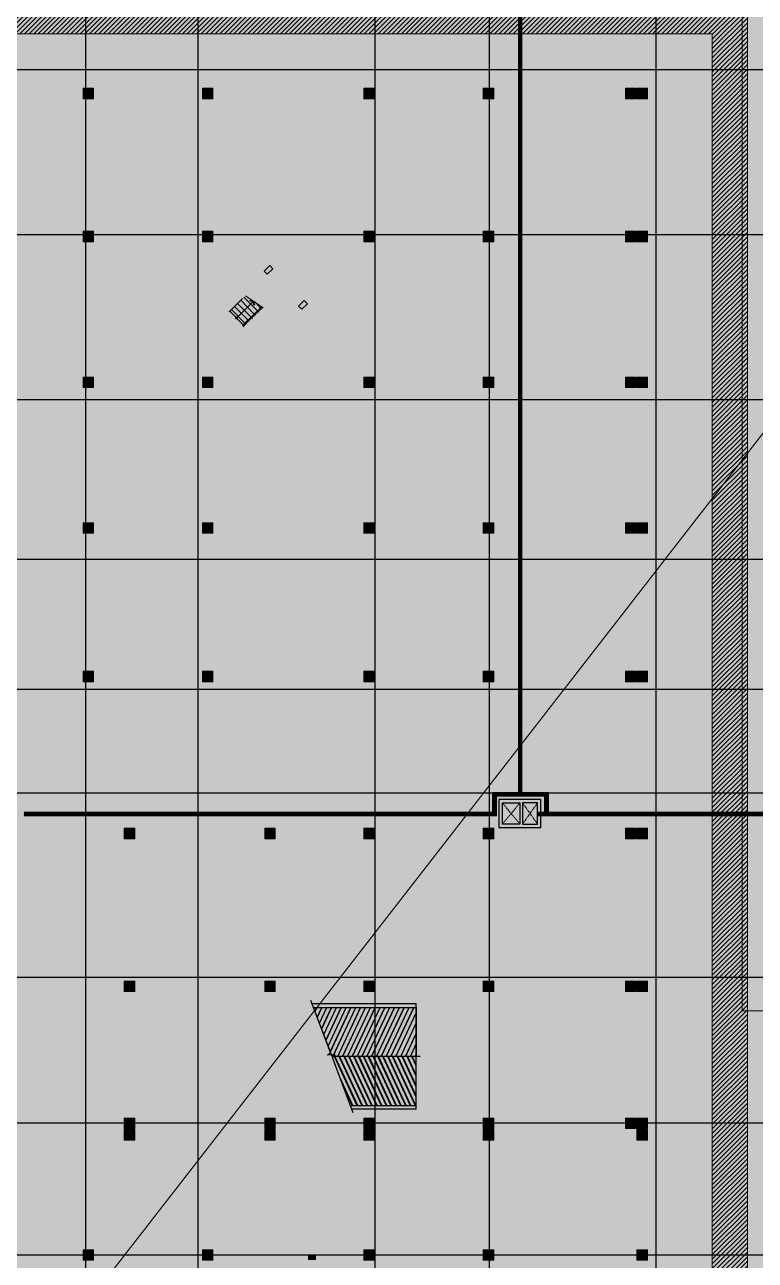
# Model space of a CAD drawing. Header units: millimetres. Extents: x 2356525 to 2927188, y -665534 to -417818.
# Drawn here: x 2439133 to 2480759, y -552231 to -481869 of the extents above; entities that cross this region are included whole.
import ezdxf
from ezdxf.enums import TextEntityAlignment as Align
from ezdxf.xclip import XClip

# ---------------------------------------------------------------- set-up
doc = ezdxf.new("R2010")
doc.units = ezdxf.units.MM
doc.header["$LTSCALE"] = 200
doc.header["$MEASUREMENT"] = 0
doc.header["$XCLIPFRAME"] = 0
for name, pattern in [('CHG_XX_Cot_Ham 2$0$$AUDIT_BAD_LTYPE3', [0]), ('CHG_XX_Damsan_Ham 2$0$CHG_XX_Damsan_Ham 2$0$HIDDEN', [0.375, 0.25, -0.125]), ('CHG_XX_Damsan_Ham 2$0$MB Ham 2$0$Hidden21', [3, 2, -1]), ('CHG_XX_Luoi truc$0$MB_Luoi truc$0$Center101', [13, 10, -1, 1, -1])]:
    doc.linetypes.add(name, pattern=pattern)
doc.layers.get('0').update_dxf_attribs({"lineweight": 9})
doc.layers.get('Defpoints').update_dxf_attribs({"color": 10, "lineweight": 0})
for name, color, linetype, lineweight, plot in [('CHG_XX_Cot_Ham 2$0$NS-Column-H2', 90, 'Continuous', 13, False), ('CHG_XX_Cot_Ham 2$0$NS-Column-H2 @ 1', 90, 'Continuous', 13, False), ('CHG_XX_Cot_Ham 2$0$NS-Column-H2 @ 150', 90, 'Continuous', 13, False)]:
    doc.layers.add(name, color=color, linetype=linetype, lineweight=lineweight, plot=plot)
for name, color, linetype, lineweight in [('CHG_XX_Cot_Ham 2$0$NS-Pier-H2', 150, 'Continuous', 13), ('CHG_XX_Damsan_Ham 2$0$CHG_XX_Damsan_Ham 2$0$DBAO', 3, 'Continuous', 13), ('CHG_XX_Damsan_Ham 2$0$CHG_XX_Damsan_Ham 2$0$DMo', 9, 'CHG_XX_Damsan_Ham 2$0$CHG_XX_Damsan_Ham 2$0$HIDDEN', 9), ('CHG_XX_Damsan_Ham 2$0$CHG_XX_Damsan_Ham 2$0$DTE-MEP-H-SLAB TEXT', 3, 'Continuous', 0), ('CHG_XX_Damsan_Ham 2$0$CHG_XX_Damsan_Ham 2$0$HATCH', 154, 'Continuous', 9), ('CHG_XX_Damsan_Ham 2$0$CHG_XX_Damsan_Ham 2$0$mach ngung thi cong', 6, 'Continuous', 13), ('CHG_XX_Damsan_Ham 2$0$CHG_XX_Damsan_Ham 2$0$Start hatch', 8, 'Continuous', 25), ('CHG_XX_Damsan_Ham 2$0$CHG_XX_Damsan_Ham 2$0$Start net bao', 3, 'Continuous', 18), ('CHG_XX_Damsan_Ham 2$0$HATCH', 57, 'Continuous', 9), ('CHG_XX_Damsan_Ham 2$0$mach ngung thi cong', 6, 'Continuous', 13), ('CHG_XX_Damsan_Ham 2$0$Start hatch', 8, 'Continuous', 25), ('CHG_XX_Damsan_Ham 2$0$tam cap ram', 8, 'Continuous', 5)]:
    doc.layers.add(name, color=color, linetype=linetype, lineweight=lineweight)
for name, color, linetype in [("CHG_XX_Damsan_Ham 2$0$CHG_XX_Damsan_Ham 2$0$'S_General_Hatch_8", 8, 'Continuous'), ('CHG_XX_Damsan_Ham 2$0$CHG_XX_Damsan_Ham 2$0$MEP-00-GENERAL-35', 2, 'Continuous'), ('CHG_XX_Damsan_Ham 2$0$MB Ham 2$0$Staircase', 30, 'Continuous'), ('CHG_XX_Damsan_Ham 2$0$MB Ham 2$0$Staircase Hidden', 34, 'CHG_XX_Damsan_Ham 2$0$MB Ham 2$0$Hidden21'), ('CHG_XX_Luoi truc$0$Grid', 34, 'Continuous'), ('CHG_XX_Luoi truc$0$Grid Line', 251, 'CHG_XX_Luoi truc$0$MB_Luoi truc$0$Center101')]:
    doc.layers.add(name, color=color, linetype=linetype)
doc.styles.add('CHG_XX_Luoi truc$0$MB_Luoi truc$0$Grid A-F$0$VNI-HelveCB', font='')
doc.styles.get('CHG_XX_Luoi truc$0$MB_Luoi truc$0$Grid A-F$0$VNI-HelveCB').set_extended_font_data('VNI-Helve-Condense', bold=True)
pattern_1 = [(45, (170555.19, -8650), (-44.194174, 44.194174), []), (135, (170555.19, -8650), (-44.194174, -44.194174), [])]

# ---------------------------------------------------------------- blocks, each defined once
blk = doc.blocks.new('*U865')
at = {"layer": 'CHG_XX_Cot_Ham 2$0$NS-Column-H2 @ 1'}
h = blk.add_hatch(color=256, dxfattribs=at)
h.dxf.hatch_style = 1
h.paths.add_polyline_path([(-300, -300), (-300, 300), (300, 300), (300, -300)])
at = {"layer": 'CHG_XX_Cot_Ham 2$0$NS-Column-H2 @ 150'}
h = blk.add_hatch(color=256, dxfattribs=at)
h.dxf.hatch_style = 1
h.paths.add_polyline_path([(-300, -300), (-300, 300), (300, 300), (300, -300)])
blk = doc.blocks.new('CHG_XX_Cot_Ham 2$0$HoBoi_C600x600')
at = {"layer": 'CHG_XX_Cot_Ham 2$0$NS-Column-H2'}
blk.add_lwpolyline([(300, -300), (300, 300), (-300, 300), (-300, -300)], close=True, dxfattribs=at)
blk.add_blockref('*U865', (0, 0), dxfattribs=at)
blk = doc.blocks.new('*U835')
at = {"layer": 'CHG_XX_Luoi truc$0$Grid Line'}
blk.add_line((0, 0), (0, 608), dxfattribs=at)
at = {"layer": 'CHG_XX_Luoi truc$0$Grid', "lineweight": -2, "style": 'CHG_XX_Luoi truc$0$MB_Luoi truc$0$Grid A-F$0$VNI-HelveCB'}
for tag, p in [('GRIDSUB', (0, 617)), ('GRID', (0, -9))]:
    blk.add_attdef(tag, text='', height=5, dxfattribs=at).set_placement(p, align=Align.MIDDLE)
blk = doc.blocks.new('*U840')
at = {"layer": 'CHG_XX_Luoi truc$0$Grid Line'}
blk.add_line((0, 0), (0, 608), dxfattribs=at)
at = {"layer": 'CHG_XX_Luoi truc$0$Grid', "lineweight": -2, "style": 'CHG_XX_Luoi truc$0$MB_Luoi truc$0$Grid A-F$0$VNI-HelveCB'}
for tag, p in [('GRIDSUB', (0, 617)), ('GRID', (0, -9))]:
    blk.add_attdef(tag, text='', height=5, dxfattribs=at).set_placement(p, align=Align.MIDDLE)
blk = doc.blocks.new('*U837')
at = {"layer": 'CHG_XX_Luoi truc$0$Grid Line'}
blk.add_line((0, 0), (0, 438), dxfattribs=at)
at = {"layer": 'CHG_XX_Luoi truc$0$Grid', "lineweight": -2, "style": 'CHG_XX_Luoi truc$0$MB_Luoi truc$0$Grid A-F$0$VNI-HelveCB'}
for tag, p in [('GRIDSUB', (0, 447)), ('GRID', (0, -9))]:
    blk.add_attdef(tag, text='', height=5, dxfattribs=at).set_placement(p, align=Align.MIDDLE)
blk = doc.blocks.new('CHG_XX_Luoi truc')
at = {"layer": 'CHG_XX_Luoi truc$0$Grid', "xscale": 300, "yscale": 300, "zscale": 300}
for name, p in [('*U835', (38150, -12747)), ('*U835', (44550, -12747)), ('*U835', (54650, -12747)), ('*U840', (61150, -12747)), ('*U835', (70650, -12747))]:
    blk.add_blockref(name, p, dxfattribs=at)
at = {"layer": 'CHG_XX_Luoi truc$0$Grid', "xscale": 300.0000000000013, "yscale": 300.0000000000013, "zscale": 300.0000000000013, "rotation": 90}
for p in [(110703, 125550), (110703, 116150), (110703, 106750), (110703, 97650), (110703, 90250), (110703, 84350), (110703, 73850), (110703, 65550), (110703, 58050)]:
    blk.add_blockref('*U837', p, dxfattribs=at)
blk = doc.blocks.new('CHG_XX_Cot_Ham 2')
at = {"layer": 'CHG_XX_Cot_Ham 2$0$NS-Column-H2'}
h = blk.add_hatch(color=256, dxfattribs=at)
h.paths.add_polyline_path([(48641.1, 114396), (48816.3, 114217.7), (48495.4, 113902.2), (48320.1, 114080.5)])
h.paths.add_polyline_path([(50603.8, 112399.1), (50779, 112220.8), (50457.1, 111906.3), (50282.9, 112083.6)])
h = blk.add_hatch(color=256, dxfattribs=at)
h.dxf.hatch_style = 1
h.paths.add_polyline_path([(50848.5, 58000), (50848.5, 57800), (51248.5, 57800), (51248.5, 58000)])
at = {"layer": 'CHG_XX_Cot_Ham 2$0$NS-Pier-H2'}
h = blk.add_hatch(color=256, dxfattribs=at)
h.dxf.hatch_style = 1
h.paths.add_polyline_path([(99639.2, 163400), (-10900, 163400), (-10900, 85450), (-300, 85450), (-300, 84050), (32350, 84050), (32350, -9000), (103575.5, -9000), (106050, -6022), (106050, 158254.3)])
h.paths.add_polyline_path([(99533.7, 163100), (105750, 158110.4), (105750, 90450), (105650, 90450), (105750, 90450), (105750, 13850), (105750, 13722.3), (105750, -5913.6), (103434.7, -8700), (93599.8, -8700), (93299.8, -8700), (32650, -8700), (32650, 84350), (0, 84350), (0, 85750), (-10600, 85750), (-10600, 163100), (93600, 163100)], flags=16)
at = {"layer": 'CHG_XX_Cot_Ham 2$0$NS-Column-H2'}
for points in [[(48641.1, 114396), (48816.3, 114217.7), (48495.4, 113902.2), (48320.1, 114080.5), (48641.1, 114396)], [(50603.8, 112399.1), (50779, 112220.8), (50457.1, 111906.3), (50282.9, 112083.6), (50603.8, 112399.1)], [(50603.8, 112399.1), (50779, 112220.8), (50458.1, 111905.3), (50282.9, 112083.6), (50603.8, 112399.1)]]:
    blk.add_lwpolyline(points, dxfattribs=at)
at = {"layer": 'CHG_XX_Cot_Ham 2$0$NS-Column-H2', "linetype": 'CHG_XX_Cot_Ham 2$0$$AUDIT_BAD_LTYPE3'}
for points in [[(48495.4, 113902.2), (48816.3, 114217.7), (48641.1, 114396), (48320.1, 114080.5), (48495.4, 113902.2)], [(50458.1, 111905.3), (50779, 112220.8), (50603.8, 112399.1), (50282.9, 112083.6), (50458.1, 111905.3)]]:
    blk.add_lwpolyline(points, dxfattribs=at)
at = {"layer": 'CHG_XX_Cot_Ham 2$0$NS-Column-H2'}
blk.add_lwpolyline([(50848.5, 58000), (50848.5, 57800), (51248.5, 57800), (51248.5, 58000)], close=True, dxfattribs=at)
at = {"layer": 'Defpoints'}
for p, q in [((48495.4, 113902.2), (48320.1, 114080.5)), ((50458.1, 111905.3), (50282.9, 112083.6))]:
    blk.add_line(p, q, dxfattribs=at)
at = {"layer": 'CHG_XX_Cot_Ham 2$0$NS-Column-H2'}
for p in [(38300, 124200), (45100, 124200), (54300, 124200), (61100, 124200), (69200, 124200), (69850, 124200), (38300, 116050), (45100, 116050), (54300, 116050), (61100, 116050), (69200, 116050), (69850, 116050), (38300, 107750), (45100, 107750), (54300, 107750), (61100, 107750), (69200, 107750), (69850, 107750), (38300, 99450), (45100, 99450), (54300, 99450), (61100, 99450), (69200, 99450), (69850, 99450), (38300, 91000), (45100, 91000), (54300, 91000), (61100, 91000), (69200, 91000), (69850, 91000), (40650, 82050), (48650, 82050), (54300, 82050), (61100, 82050), (69200, 82050), (69850, 82050), (40650, 73350), (48650, 73350), (54300, 73350), (61100, 73350), (69200, 73350), (69850, 73350), (40650, 65550), (48650, 65550), (54300, 65550), (61100, 65550), (69200, 65550), (69850, 65550), (40650, 64900), (48650, 64900), (48650, 64900), (54300, 64900), (61100, 64900), (69850, 64900), (38300, 58050), (45100, 58050), (54300, 58050), (61100, 58050), (69850, 58050)]:
    blk.add_blockref('CHG_XX_Cot_Ham 2$0$HoBoi_C600x600', p, dxfattribs=at)
at = {"layer": 'CHG_XX_Cot_Ham 2$0$NS-Pier-H2'}
blk.add_blockref('CHG_XX_Luoi truc', (0, 0), dxfattribs=at)
blk = doc.blocks.new('CHG_XX_Damsan_Ham 2$0$CHG_XX_Damsan_Ham 2$0$sdfsgdh')
at = {"layer": 'CHG_XX_Damsan_Ham 2$0$CHG_XX_Damsan_Ham 2$0$Start hatch', "ltscale": 0.5}
h = blk.add_hatch(dxfattribs=at)
h.set_pattern_fill('ANSI37', color=256, scale=500)
h.set_pattern_definition(pattern_1)
h.paths.add_polyline_path([(73704, 200), (73504, 200), (73504, -38921), (73704, -38921)])
h = blk.add_hatch(dxfattribs=at)
h.set_pattern_fill('ANSI37', color=256, scale=500)
h.set_pattern_definition(pattern_1)
h.paths.add_polyline_path([(73704, -38921), (73504, -38921), (73504, -76505), (73704, -76505)])
h = blk.add_hatch(dxfattribs=at)
h.set_pattern_fill('ANSI37', color=256, scale=500)
h.set_pattern_definition(pattern_1)
h.paths.add_polyline_path([(72249, -76705), (74991, -76705), (74991, -77624), (74591, -77624), (74591, -77824), (75191, -77824), (75191, -77624), (75191, -76505), (73704, -76505), (73504, -76505), (72049, -76505), (72049, -77624), (45350, -77624), (45350, -77824), (72249, -77824)])
h = blk.add_hatch(dxfattribs=at)
h.set_pattern_fill('ANSI37', color=256, scale=500)
h.paths.add_polyline_path([(103600, -77624), (75191, -77624), (75191, -77824), (103600, -77824)])
at = {"layer": 'CHG_XX_Damsan_Ham 2$0$CHG_XX_Damsan_Ham 2$0$DTE-MEP-H-SLAB TEXT', "color": 2, "ltscale": 0.5}
for p, q in [((73504, 200), (73504, -76505)), ((73704, 200), (73704, -76505)), ((73504, -76705), (73504, -76707)), ((74591, -77624), (74991, -77624)), ((74591, -78105), (74591, -78305))]:
    blk.add_line(p, q, dxfattribs=at)
at = {"layer": 'CHG_XX_Damsan_Ham 2$0$CHG_XX_Damsan_Ham 2$0$MEP-00-GENERAL-35'}
for p, q in [((74591, -77824), (103600, -77824)), ((75191, -77624), (103600, -77624))]:
    blk.add_line(p, q, dxfattribs=at)
for points in [[(45350, -77624), (72049, -77624), (72049, -76505), (73504, -76505)], [(73704, -76505), (75191, -76505), (75191, -77624)], [(45350, -77824), (72249, -77824), (72249, -76705), (74991, -76705), (74991, -77624)]]:
    blk.add_lwpolyline(points, dxfattribs=at)
for points in [[(74791, -76905), (72391, -76905), (72391, -78505), (74791, -78505)], [(73591, -78305), (72591, -78305), (72591, -77105), (73591, -77105)], [(74591, -77105), (73741, -77105), (73741, -78305), (74591, -78305)]]:
    blk.add_lwpolyline(points, close=True, dxfattribs=at)
blk = doc.blocks.new('CHG_XX_Damsan_Ham 2$0$A$C2E244298')
at = {"layer": 'CHG_XX_Damsan_Ham 2$0$Start hatch', "linetype": 'Continuous'}
h = blk.add_hatch(dxfattribs=at)
h.set_pattern_fill('_USER', color=256, scale=250, angle=65, pattern_type=0)
h.set_pattern_definition([(65, (2e-10, 1e-10), (-226.57695, 105.65457), [])])
h.paths.add_polyline_path([(51130, 72150), (56983, 72150), (56983, 69350), (52188, 69350)])
h = blk.add_hatch(dxfattribs=at)
h.set_pattern_fill('_USER', color=256, scale=250, angle=65, pattern_type=0)
h.set_pattern_definition([(295, (2e-10, 138700), (-226.57695, -105.65457), [])])
h.paths.add_polyline_path([(56983, 66550), (56983, 69350), (52188, 69350), (53246, 66550)])
at = {"layer": 'CHG_XX_Damsan_Ham 2$0$Start hatch'}
for p, q in [((56983, 72350), (51055, 72350)), ((56983, 66350), (53321, 66350))]:
    blk.add_line(p, q, dxfattribs=at)
at = {"layer": 'CHG_XX_Damsan_Ham 2$0$Start hatch', "linetype": 'Continuous'}
for p, q in [((57206, 69350), (52188, 69350)), ((56983, 66550), (53246, 66550))]:
    blk.add_line(p, q, dxfattribs=at)
for points in [[(53397, 66150), (52207, 69301), (52373, 69444), (51934, 69438), (52101, 69581), (50979, 72550)], [(56983, 66350), (56983, 72350)]]:
    blk.add_lwpolyline(points, dxfattribs=at)
blk.add_lwpolyline([(51130, 72150), (56983, 72150), (56983, 69350), (52188, 69350)], close=True, dxfattribs=at)
blk = doc.blocks.new('CHG_XX_Damsan_Ham 2$0$MB Ham 2$0$Arrow 60')
at = {"linetype": 'ByBlock', "lineweight": -2}
h = blk.add_hatch(color=0, dxfattribs=at)
h.paths.add_polyline_path([(1.88, 0.94), (1.65, 1.38), (0, 0.56), (-1.65, 1.38), (-1.88, 0.94), (0, 0)], flags=17)
h.paths.add_polyline_path([(1.65, 1.38), (1.88, 0.94), (0, 0), (-1.88, 0.94), (-1.65, 1.38), (0, 0.56)])
blk.add_hatch(color=0, dxfattribs=at).paths.add_polyline_path([(1.65, 1.38), (1.88, 0.94), (0, 0), (-1.88, 0.94), (-1.65, 1.38), (0, 0.56)])
at = {"color": 0, "linetype": 'ByBlock', "lineweight": -2}
blk.add_lwpolyline([(1.65, 1.38), (1.88, 0.94), (0, 0), (-1.88, 0.94), (-1.65, 1.38), (0, 0.56)], close=True, dxfattribs=at)
blk = doc.blocks.new('CHG_XX_Damsan_Ham 2$0$MB Ham 2$0$Dot')
at = {"linetype": 'ByBlock', "lineweight": -2}
h = blk.add_hatch(color=0, dxfattribs=at)
edge = h.paths.add_edge_path()
edge.add_arc((0, 0), 0.5, 0, 360)
at = {"color": 0, "linetype": 'ByBlock', "lineweight": -2}
blk.add_line((0, -1), (0, 1), dxfattribs=at)
blk.add_circle((0, 0), 0.5, dxfattribs=at)
blk = doc.blocks.new('*U854')
at = {"layer": 'CHG_XX_Damsan_Ham 2$0$tam cap ram'}
h = blk.add_hatch(dxfattribs=at)
h.set_pattern_fill('_USER', color=256, scale=250, angle=90, pattern_type=0)
h.set_pattern_definition([(90, (2200, 2550), (-250, 2e-14), [])])
h.paths.add_polyline_path([(1200, 2550), (3200, 2550), (3200, 1450), (1200, 1450)])
h.paths.add_polyline_path([(1200, 1400), (3200, 1400), (3200, 1350), (1200, 1350)])
h.paths.add_polyline_path([(1200, 1200), (3200, 1200), (3200, 1150), (1200, 1150)])
h.paths.add_polyline_path([(1200, 1100), (3200, 1100), (3200, 0), (1200, 0)])
at = {"layer": 'CHG_XX_Damsan_Ham 2$0$MB Ham 2$0$Staircase'}
for p, q in [((1200, 0), (1200, 1100)), ((3200, 0), (3200, 1100)), ((0, 0), (4400, 0))]:
    blk.add_line(p, q, dxfattribs=at)
at = {"layer": 'CHG_XX_Damsan_Ham 2$0$MB Ham 2$0$Staircase Hidden'}
for p, q in [((4400, 2550), (4400, 0)), ((4400, 1200), (4400, 1350))]:
    blk.add_line(p, q, dxfattribs=at)
at = {"layer": 'CHG_XX_Damsan_Ham 2$0$tam cap ram'}
for p, q in [((0, 0), (0, 2550)), ((0, 2550), (4400, 2550)), ((1200, 1450), (1200, 2550)), ((1598, 1350), (1848, 2550)), ((1700, 1350), (1950, 2550)), ((3200, 1450), (3200, 2550)), ((600, 550), (600, 2000)), ((600, 2000), (3800, 2000)), ((1100, 1100), (1100, 1450)), ((1100, 1450), (3300, 1450)), ((3300, 1100), (3300, 1450)), ((3800, 550), (3800, 2000)), ((1100, 1100), (3300, 1100)), ((1150, 1150), (1150, 1400)), ((1150, 1400), (3250, 1400)), ((1150, 1150), (3250, 1150)), ((1200, 1150), (1200, 1400)), ((1200, 1400), (1200, 1350)), ((1200, 1350), (3200, 1350)), ((1200, 1200), (3200, 1200)), ((1200, 1200), (1200, 1150)), ((3200, 1150), (3200, 1400)), ((3250, 1150), (3250, 1400)), ((600, 550), (3800, 550))]:
    blk.add_line(p, q, dxfattribs=at)
for points in [[(1200, 2550), (3200, 2550), (3200, 1450), (1200, 1450)], [(1200, 1400), (3200, 1400), (3200, 1350), (1200, 1350)], [(1200, 1200), (3200, 1200), (3200, 1150), (1200, 1150)], [(1200, 1100), (3200, 1100), (3200, 0), (1200, 0)]]:
    blk.add_lwpolyline(points, close=True, dxfattribs=at)
for centre, start, end in [((1200, 1350), 90, 180), ((3200, 1350), 0, 90), ((1200, 1200), 180, 270), ((3200, 1200), 270, 0)]:
    blk.add_arc(centre, 1200, start, end, dxfattribs=at)
at = {"layer": 'CHG_XX_Damsan_Ham 2$0$tam cap ram', "yscale": 100, "zscale": 100}
for name, p, xscale, rotation in [('CHG_XX_Damsan_Ham 2$0$MB Ham 2$0$Arrow 60', (1835, 2000), 100, 270), ('CHG_XX_Damsan_Ham 2$0$MB Ham 2$0$Dot', (3200, 2000), 100, 270), ('CHG_XX_Damsan_Ham 2$0$MB Ham 2$0$Arrow 60', (3200, 550), -100, 90)]:
    blk.add_blockref(name, p, dxfattribs=dict(at, xscale=xscale, rotation=rotation))
blk = doc.blocks.new('CHG_XX_Damsan_Ham 2$0$ArchStaireH2')
at = {"layer": 'CHG_XX_Damsan_Ham 2$0$tam cap ram'}
h = blk.add_hatch(dxfattribs=at)
h.set_pattern_fill('_USER', color=256, scale=250, angle=65, pattern_type=0)
h.set_pattern_definition([(65, (-12250, -141050), (-226.57695, 105.65457), [])])
h.paths.add_polyline_path([(38880, -68900), (44733, -68900), (44733, -71700), (39938, -71700)])
h = blk.add_hatch(dxfattribs=at)
h.set_pattern_fill('_USER', color=256, scale=250, angle=65, pattern_type=0)
h.set_pattern_definition([(295, (-12250, -2350), (-226.57695, -105.65457), [])])
h.paths.add_polyline_path([(44733, -74500), (44733, -71700), (39938, -71700), (40996, -74500)])
ref = blk.add_blockref('*U854', (38175, -28826), dxfattribs=dict(xscale=-1, rotation=44.5054804266082))
XClip(ref).set_block_clipping_path([(3250, 1350), (3249.9999999999, 2550), (1945, 2550), (1695, 1350)])
at = {"layer": 'CHG_XX_Damsan_Ham 2$0$CHG_XX_Damsan_Ham 2$0$Start net bao'}
blk.add_blockref('CHG_XX_Damsan_Ham 2$0$A$C2E244298', (-12250, -141050), dxfattribs=at)
blk = doc.blocks.new('CHG_XX_Damsan_Ham 2', base_point=(3089256, -609981))
at = {"layer": "CHG_XX_Damsan_Ham 2$0$CHG_XX_Damsan_Ham 2$0$'S_General_Hatch_8"}
h = blk.add_hatch(dxfattribs=at)
h.set_pattern_fill('CROSS', color=256, scale=2000)
edge = h.paths.add_edge_path()
edge.add_line((76750, 42625), (76750, 65250))
edge.add_line((76750, 65250), (76750, 65850))
edge.add_line((76750, 65850), (77900, 65850))
edge.add_line((77900, 65850), (77900, 89350))
edge.add_line((77900, 89350), (76850, 89350))
edge.add_line((76850, 89350), (76850, 90650))
edge.add_line((76850, 90650), (76852, 131950))
edge.add_line((76852, 131950), (51950, 131950))
edge.add_line((51950, 131950), (51950, 130600))
edge.add_line((51950, 130600), (22700, 130600))
edge.add_line((22700, 130600), (22700, 84050))
edge.add_line((22700, 84050), (32350, 84050))
edge.add_line((32350, 84050), (32350, 22700))
edge.add_line((32350, 22700), (76500, 22700))
edge.add_line((76500, 22700), (76500, 23518))
edge.add_line((76500, 23518), (76750, 23518))
edge.add_line((76750, 23518), (76750, 42625))
edge.add_line((76750, 42625), (76750, 43198))
at = {"layer": 'CHG_XX_Damsan_Ham 2$0$CHG_XX_Damsan_Ham 2$0$HATCH'}
h = blk.add_hatch(dxfattribs=at)
h.set_pattern_fill('ANSI31', color=256, scale=1500)
h.set_pattern_definition([(45, (-2702289.21, 609981.01), (-132.582521, 132.582521), [])])
h.paths.add_polyline_path([(32350, 25700), (73852, 25700), (73852, 127600), (25700, 127600), (25700, 84350), (23700, 84350), (23700, 129600), (75851, 129600), (75851, 23700), (32350, 23700)])
at = {"layer": 'CHG_XX_Damsan_Ham 2$0$CHG_XX_Damsan_Ham 2$0$DMo'}
for p, q in [((61891, 83795), (62891, 82595)), ((62891, 83795), (61891, 82595)), ((63041, 83795), (63891, 82595)), ((63041, 82595), (63891, 83795))]:
    blk.add_line(p, q, dxfattribs=at)
at = {"layer": 'CHG_XX_Damsan_Ham 2$0$CHG_XX_Damsan_Ham 2$0$HATCH'}
blk.add_lwpolyline([(32350, 25700), (73852, 25700), (73852, 127600), (25700, 127600), (25700, 84350), (23700, 84350), (23700, 129600), (75851, 129600), (75851, 23700), (32350, 23700), (32350, 25700)], dxfattribs=at)
at = {"layer": 'CHG_XX_Damsan_Ham 2$0$CHG_XX_Damsan_Ham 2$0$mach ngung thi cong'}
blk.add_lwpolyline([(23700, 90148), (-100, 90150), (-100, 153400), (99650, 153400), (99650, 71950), (75851, 71950), (75851, 88800), (75851, 88800), (75851, 129600), (23700, 129600)], close=True, dxfattribs=at)
at = {"layer": 'CHG_XX_Damsan_Ham 2$0$mach ngung thi cong'}
blk.add_lwpolyline([(23900, 90148), (-100, 90150), (-100, 153400), (99650, 153400), (99650, 71950), (75549, 71950), (75549, 88800), (75549, 88800), (75549, 129500), (23900, 129500)], close=True, dxfattribs=at)
at = {"layer": 'CHG_XX_Damsan_Ham 2$0$CHG_XX_Damsan_Ham 2$0$DBAO'}
blk.add_blockref('CHG_XX_Cot_Ham 2', (0, 0), dxfattribs=at)
at = {"layer": 'CHG_XX_Damsan_Ham 2$0$CHG_XX_Damsan_Ham 2$0$DTE-MEP-H-SLAB TEXT'}
blk.add_blockref('CHG_XX_Damsan_Ham 2$0$CHG_XX_Damsan_Ham 2$0$sdfsgdh', (-10700, 160900), dxfattribs=at)
at = {"layer": 'CHG_XX_Damsan_Ham 2$0$HATCH'}
for name, p in [('CHG_XX_Cot_Ham 2', (0, 0)), ('CHG_XX_Damsan_Ham 2$0$ArchStaireH2', (12250, 141050))]:
    blk.add_blockref(name, p, dxfattribs=at)

msp = doc.modelspace()

# ---------------------------------------------------------------- linework, layer by layer
msp.add_lwpolyline([(2549049.1, -417818.1), (2356525, -665534.4)])

# ---------------------------------------------------------------- block references
msp.add_blockref('CHG_XX_Damsan_Ham 2', (5493713.9, -1219962))

doc.saveas('drawing.dxf')
